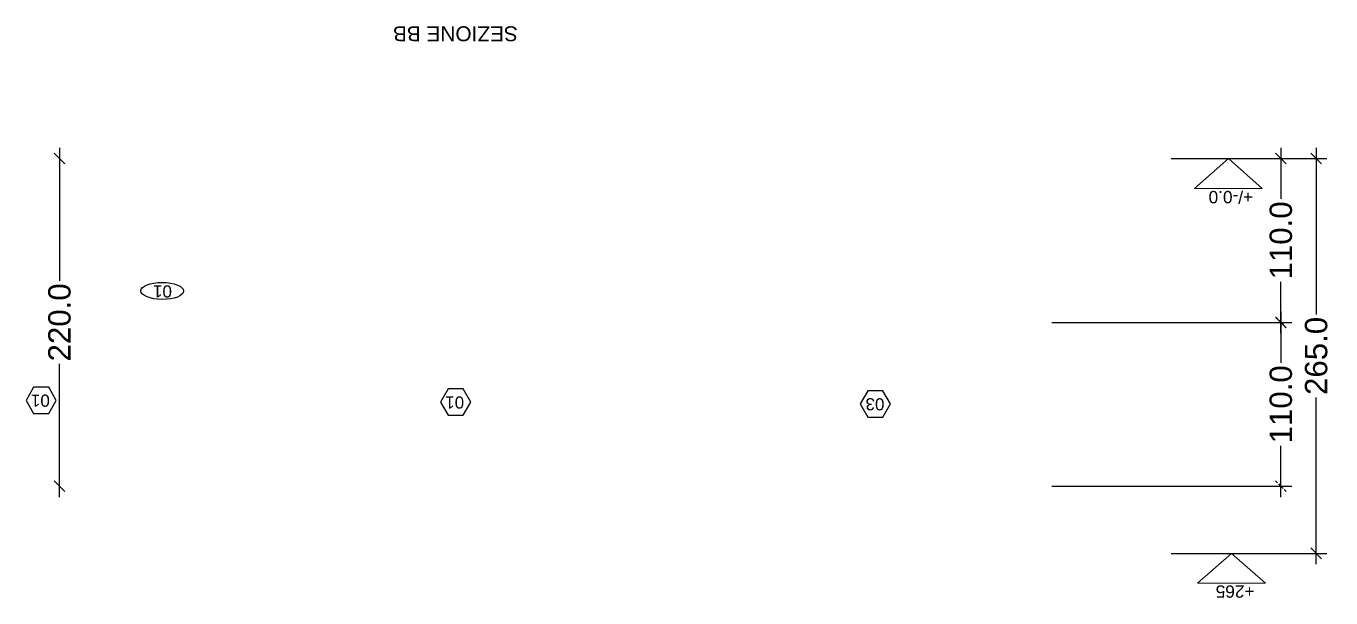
# Model space of a CAD drawing. Header units: millimetres. Extents: x -2099 to 4200, y -1874 to 1925.
# Drawn here: x -274 to 602, y -1874 to -1490 of the extents above; entities that cross this region are included whole.
import ezdxf

# ---------------------------------------------------------------- set-up
doc = ezdxf.new("R2010")
doc.units = ezdxf.units.MM
doc.linetypes.add('HIDDEN', pattern=[0.375, 0.25, -0.125])
doc.layers.add('G-ANNO-DIM', color=90, linetype='Continuous', lineweight=18)
doc.layers.add('QUOTE', color=3, linetype='Continuous')
doc.styles.add('ARIAL', font='arial.ttf')
doc.styles.get("Standard").update_dxf_attribs({"font": 'arial.ttf'})
doc.styles.add('underline', font='arial.ttf')
doc.dimstyles.new('quote aad', dxfattribs={"dimtxt": 15, "dimasz": 7.2, "dimexe": 7.2, "dimexo": 1.2, "dimgap": 1.8, "dimtad": 0, "dimdec": 1, "dimzin": 0, "dimdsep": 46, "dimtxsty": 'ARIAL', "dimblk": 'OBLIQUE', "dimcen": 1.8, "dimdle": 7.2, "dimclrd": 256, "dimclre": 6, "dimclrt": 256, "dimadec": 0, "dimazin": 0, "dimtfac": 1, "dimtdec": 1, "dimtmove": 1, "dimatfit": 3, "dimldrblk": 'OPEN90', "dimfxl": 1, "dimtfill": 1, "dimtolj": 1, "dimtzin": 0, "dimarcsym": 0})

# ---------------------------------------------------------------- blocks, each defined once
blk = doc.blocks.new('_Oblique')
at = {"color": 0, "linetype": 'ByBlock', "lineweight": -2}
blk.add_line((-0.5, -0.5), (0.5, 0.5), dxfattribs=at)
blk = doc.blocks.new('*D58')
at = {"layer": 'QUOTE', "linetype": 'Continuous', "lineweight": -2, "transparency": 16777216}
for p, q in [((591.66, -1571.9), (591.66, -1684.39)), ((591.66, -1851.3), (591.66, -1738.81))]:
    blk.add_line(p, q, dxfattribs=at)
at = {"layer": 'QUOTE', "color": 6, "linetype": 'Continuous', "lineweight": -2, "transparency": 16777216}
blk.add_line((494.36, -1579.1), (598.86, -1579.1), dxfattribs=at)
at = {"layer": 'QUOTE', "color": 6, "lineweight": -2, "transparency": 16777216}
blk.add_line((494.36, -1844.1), (598.86, -1844.1), dxfattribs=at)
at = {"layer": 'QUOTE', "lineweight": -2, "transparency": 16777216, "xscale": 7.2, "yscale": 7.2, "zscale": 7.2}
for p, rotation in [((591.66, -1579.1), 90), ((591.66, -1844.1), 270)]:
    blk.add_blockref('_Oblique', p, dxfattribs=dict(at, rotation=rotation))
at = {"layer": 'QUOTE', "transparency": 16777216, "insert": (591.66, -1711.6), "char_height": 15, "attachment_point": 5, "rotation": 90, "style": 'ARIAL', "bg_fill": 3, "box_fill_scale": 1.1, "bg_fill_color": 256, "bg_fill_true_color": 13158600, "bg_fill_transparency": 0}
blk.add_mtext('\\A1;265.0', dxfattribs=at)
blk = doc.blocks.new('_Open90')
at = {"color": 0, "linetype": 'ByBlock', "lineweight": -2}
for p, q in [((0, 0), (-1, 0)), ((-0.5, 0.5), (0, 0)), ((0, 0), (-0.5, -0.5))]:
    blk.add_line(p, q, dxfattribs=at)
blk = doc.blocks.new('*D59')
at = {"layer": 'QUOTE', "linetype": 'Continuous', "lineweight": -2, "transparency": 16777216}
for p, q in [((567.97, -1571.9), (567.97, -1607.72)), ((567.97, -1696.3), (567.97, -1660.48))]:
    blk.add_line(p, q, dxfattribs=at)
at = {"layer": 'QUOTE', "color": 6, "linetype": 'Continuous', "lineweight": -2, "transparency": 16777216}
for p, q in [((494.36, -1579.1), (575.17, -1579.1)), ((414.37, -1689.1), (575.17, -1689.1))]:
    blk.add_line(p, q, dxfattribs=at)
at = {"layer": 'QUOTE', "linetype": 'Continuous', "lineweight": -2, "transparency": 16777216, "xscale": 7.2, "yscale": 7.2, "zscale": 7.2}
for p, rotation in [((567.97, -1579.1), 90), ((567.97, -1689.1), 270)]:
    blk.add_blockref('_Oblique', p, dxfattribs=dict(at, rotation=rotation))
at = {"layer": 'QUOTE', "linetype": 'Continuous', "transparency": 16777216, "insert": (567.97, -1634.1), "char_height": 15, "attachment_point": 5, "rotation": 90, "style": 'ARIAL', "bg_fill": 3, "box_fill_scale": 1.1, "bg_fill_color": 256, "bg_fill_true_color": 13158600, "bg_fill_transparency": 0}
blk.add_mtext('\\A1;110.0', dxfattribs=at)
blk = doc.blocks.new('*D86')
at = {"layer": 'QUOTE', "color": 6, "linetype": 'Continuous', "lineweight": -2, "transparency": 16777216}
blk.add_line((414.2, -1689.1), (575.17, -1689.1), dxfattribs=at)
at = {"layer": 'QUOTE', "linetype": 'Continuous', "lineweight": -2, "transparency": 16777216}
for p, q in [((567.97, -1681.9), (567.97, -1717.72)), ((567.97, -1806.3), (567.97, -1770.48))]:
    blk.add_line(p, q, dxfattribs=at)
at = {"layer": 'QUOTE', "color": 6, "linetype": 'HIDDEN', "lineweight": -2, "transparency": 16777216}
blk.add_line((414.2, -1799.1), (575.17, -1799.1), dxfattribs=at)
at = {"layer": 'QUOTE', "linetype": 'HIDDEN', "lineweight": -2, "transparency": 16777216, "xscale": 7.2, "yscale": 7.2, "zscale": 7.2}
for p, rotation in [((567.97, -1689.1), 90), ((567.97, -1799.1), 270)]:
    blk.add_blockref('_Oblique', p, dxfattribs=dict(at, rotation=rotation))
at = {"layer": 'QUOTE', "linetype": 'HIDDEN', "transparency": 16777216, "insert": (567.97, -1744.1), "char_height": 15, "attachment_point": 5, "rotation": 90, "style": 'ARIAL', "bg_fill": 3, "box_fill_scale": 1.1, "bg_fill_color": 256, "bg_fill_true_color": 13158600, "bg_fill_transparency": 0}
blk.add_mtext('\\A1;110.0', dxfattribs=at)

msp = doc.modelspace()

# ---------------------------------------------------------------- linework, layer by layer
at = {"color": 7}
for points in [[(-274.37, -1741.43), (-269.32, -1750.18), (-259.21, -1750.18), (-254.16, -1741.43), (-259.21, -1732.68), (-269.32, -1732.68)], [(3.91, -1742.55), (8.96, -1751.3), (19.07, -1751.3), (24.12, -1742.55), (19.07, -1733.79), (8.96, -1733.79)], [(285.61, -1743.87), (290.67, -1752.63), (300.77, -1752.63), (305.83, -1743.87), (300.77, -1735.12), (290.67, -1735.12)]]:
    msp.add_lwpolyline(points, close=True, dxfattribs=at)
msp.add_ellipse((-183.01, -1668.02), major_axis=(14.41, -0.04), ratio=0.395468, dxfattribs=at)
at = {"layer": 'QUOTE', "linetype": 'Continuous'}
for p, q in [((-251.9, -1571.9), (-251.9, -1661.89)), ((-251.9, -1806.3), (-251.9, -1716.31))]:
    msp.add_line(p, q, dxfattribs=at)

# ---------------------------------------------------------------- block references
at = {"layer": 'QUOTE', "xscale": 7.2, "yscale": 7.2, "zscale": 7.2}
for p, rotation in [((-251.9, -1579.1), 90), ((-251.9, -1799.1), 270)]:
    msp.add_blockref('_Oblique', p, dxfattribs=dict(at, rotation=rotation))

# ---------------------------------------------------------------- texts
at = {"color": 7, "style": 'ARIAL'}
for s, rotation, p in [('01', 180, (-176.49, -1664.23)), ('01', 179.83263, (-258.45, -1737.54)), ('01', 179.83263, (19.69, -1738.79)), ('03', 179.83263, (301.8, -1739.99))]:
    msp.add_text(s, height=8.16, rotation=rotation, dxfattribs=at).set_placement(p)
at = {"layer": 'G-ANNO-DIM', "style": 'underline'}
msp.add_text('+265', height=8.281, rotation=180, dxfattribs=at).set_placement((550.24, -1865.59))
at = {"layer": 'QUOTE', "insert": (55.71, -1500.42), "char_height": 10, "attachment_point": 1, "rotation": 180}
msp.add_mtext_dynamic_manual_height_columns('SEZIONE BB', width=349.3354, gutter_width=12.5, heights=[0], dxfattribs=at)

# ---------------------------------------------------------------- dimensions: what is measured, and where the dimension line sits
at = {"layer": 'QUOTE'}
dim = msp.add_linear_dim(base=(591.66, -1844.1), p1=(493.16, -1579.1), p2=(493.16, -1844.1), angle=90, dimstyle='quote aad', dxfattribs=at)
dim.commit()
dim.dimension.update_dxf_attribs({"geometry": '*D58', "text_midpoint": (591.66, -1711.6)})

# ---------------------------------------------------------------- next in the draw order: linework, layer by layer
at = {"layer": 'G-ANNO-DIM'}
msp.add_lwpolyline([(557.52, -1864.12), (534.76, -1844.1), (512.01, -1864.12)], close=True, dxfattribs=at)

# ---------------------------------------------------------------- next in the draw order: texts
at = {"layer": 'QUOTE', "insert": (-251.9, -1689.1), "char_height": 15, "attachment_point": 5, "rotation": 90, "style": 'ARIAL', "bg_fill": 3, "box_fill_scale": 1.1, "bg_fill_color": 256, "bg_fill_true_color": 13158600, "bg_fill_transparency": 0}
msp.add_mtext('\\A1;220.0', dxfattribs=at)

# ---------------------------------------------------------------- next in the draw order: dimensions: what is measured, and where the dimension line sits
at = {"layer": 'QUOTE', "linetype": 'Continuous'}
dim = msp.add_linear_dim(base=(567.97, -1579.1), p1=(413.17, -1689.1), p2=(493.16, -1579.1), angle=90, dimstyle='quote aad', dxfattribs=at)
dim.commit()
dim.dimension.update_dxf_attribs({"geometry": '*D59', "text_midpoint": (567.97, -1634.1)})

# ---------------------------------------------------------------- next in the draw order: linework, layer by layer
at = {"layer": 'G-ANNO-DIM'}
msp.add_lwpolyline([(555.43, -1599.22), (532.68, -1579.2), (509.93, -1599.22)], close=True, dxfattribs=at)

# ---------------------------------------------------------------- next in the draw order: texts
at = {"layer": 'G-ANNO-DIM', "style": 'underline'}
msp.add_text('+/-0.0', height=8.281, rotation=180, dxfattribs=at).set_placement((549.3, -1600.89))

# ---------------------------------------------------------------- next in the draw order: dimensions: what is measured, and where the dimension line sits
at = {"layer": 'QUOTE', "linetype": 'HIDDEN'}
dim = msp.add_linear_dim(base=(567.97, -1799.1), p1=(413, -1689.1), p2=(413, -1799.1), angle=90, dimstyle='quote aad', dxfattribs=at)
dim.commit()
dim.dimension.update_dxf_attribs({"geometry": '*D86', "text_midpoint": (567.97, -1744.1)})

doc.saveas('drawing.dxf')
